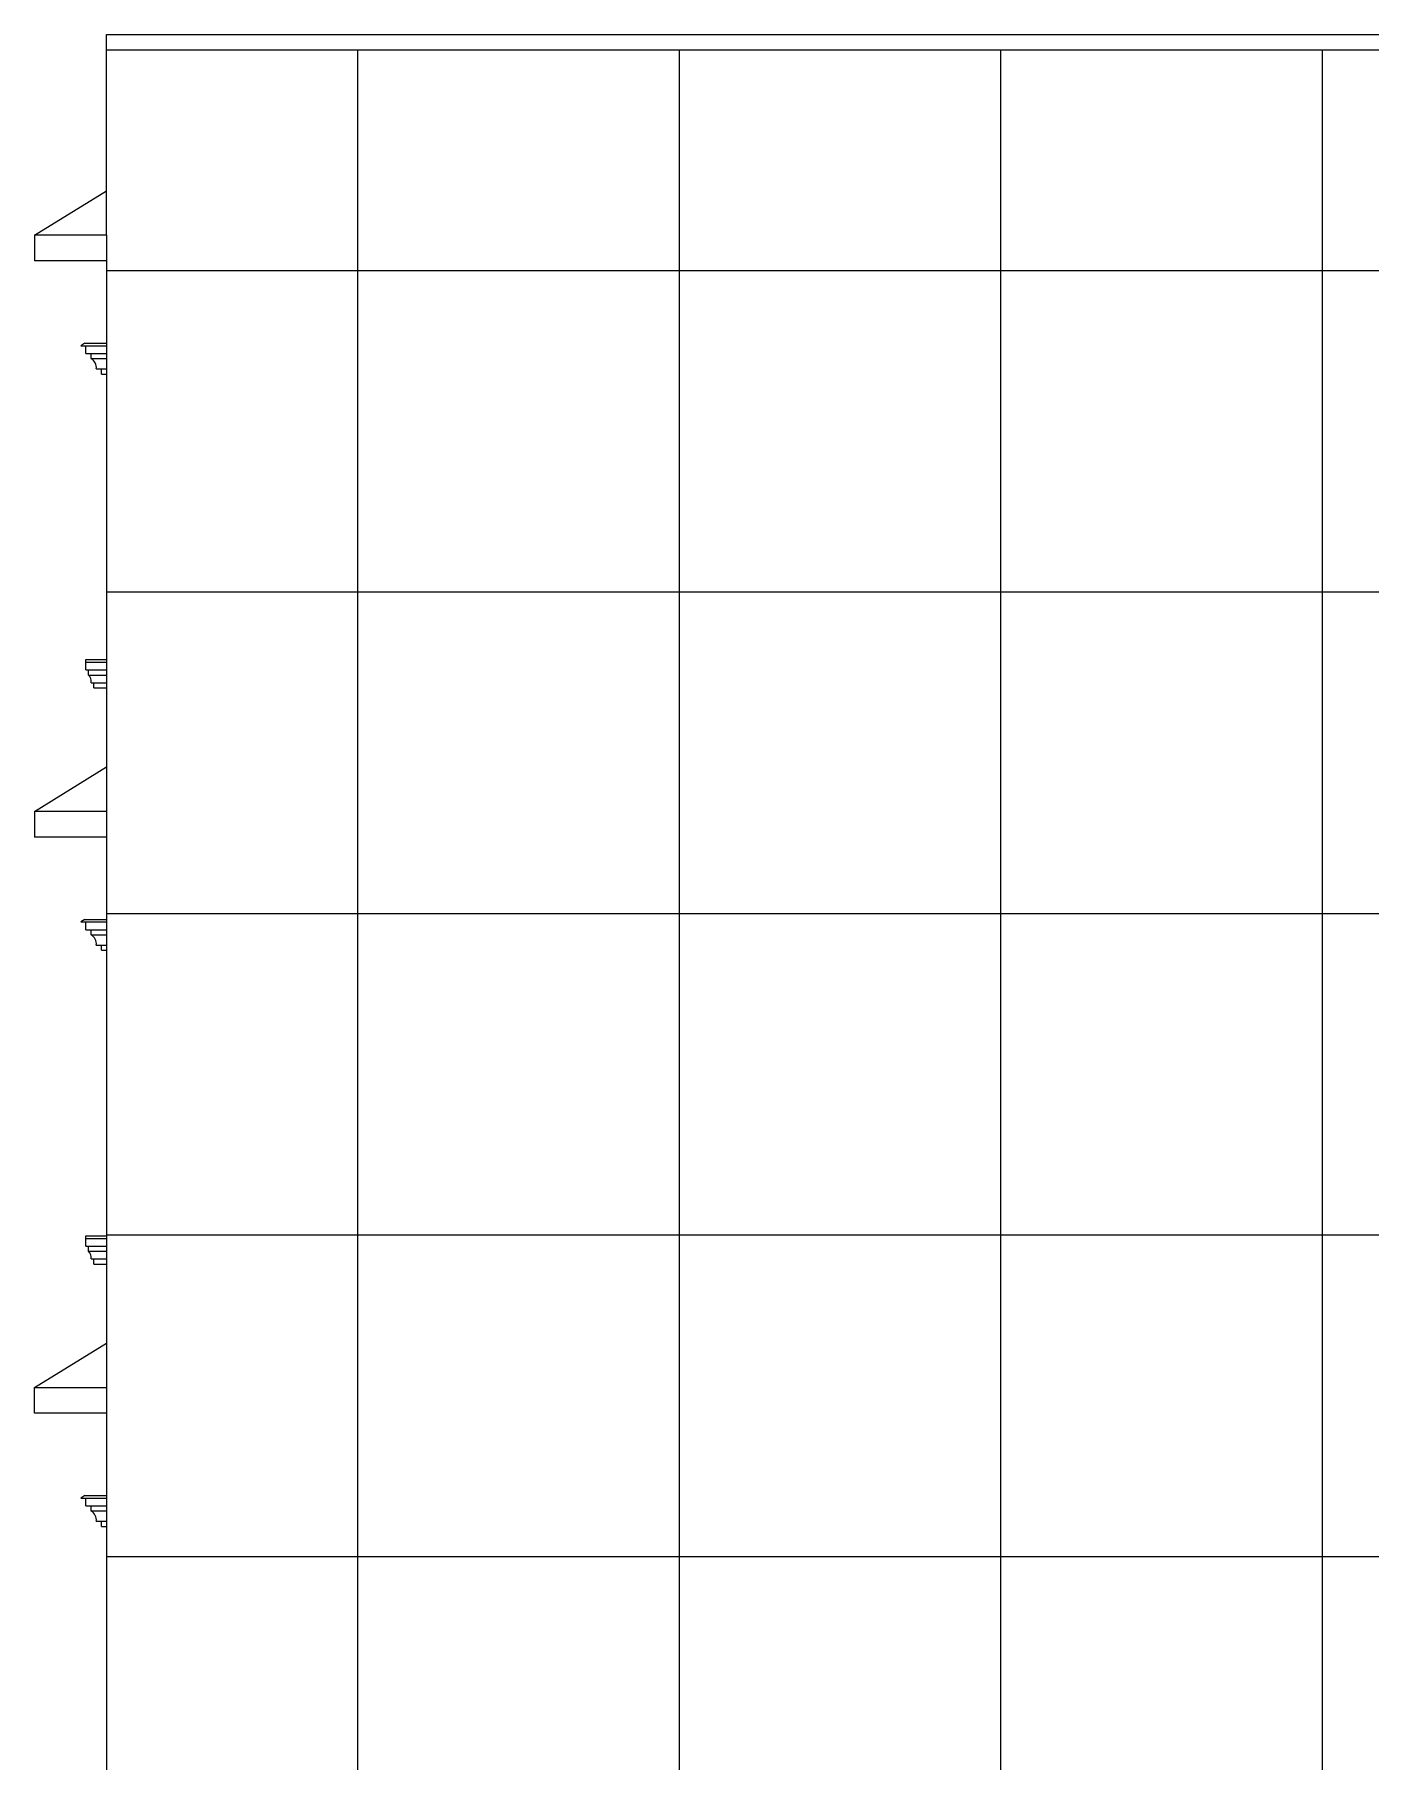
# Model space of a CAD drawing. Header units: inches. Extents: x 1397 to 20304, y -27267 to -746.
# Drawn here: x 16760.1 to 17019.9, y -23837.4 to -23501.8 of the extents above; entities that cross this region are included whole.
import ezdxf

# ---------------------------------------------------------------- set-up
doc = ezdxf.new("R2010")
doc.units = ezdxf.units.IN
doc.header["$LTSCALE"] = 17
doc.header["$MEASUREMENT"] = 0
doc.layers.add('25 BOT BAR', color=12, linetype='Continuous', lineweight=25)
doc.layers.add('OUTLINE', color=1, linetype='Continuous', lineweight=25)

msp = doc.modelspace()

# ---------------------------------------------------------------- hatches: boundary and pattern name
at = {"layer": 'OUTLINE'}
h = msp.add_hatch(dxfattribs=at)
h.set_pattern_fill('NET', color=256, scale=500)
h.set_pattern_definition([(0, (-489.537, -2672.65), (0, 62.5), []), (90, (-489.537, -2672.65), (-62.5, 4e-15), [])])
h.paths.add_polyline_path([(17234.58, -23764.76), (17234.58, -23652.76), (17234.58, -23532.13), (17234.58, -23504.76), (16774.12, -23504.76), (16774.12, -23540.76), (16774.12, -23652.76), (16774.12, -23764.76), (16774.12, -23876.76), (16774.12, -23988.76), (16774.12, -24100.76), (17234.58, -24100.76), (17234.58, -23988.76), (17234.58, -23876.76)])

# ---------------------------------------------------------------- linework, layer by layer
at = {"layer": '25 BOT BAR'}
for p, q in [((16774.12, -23501.76), (17234.58, -23501.76)), ((16774.12, -23540.76), (16774.12, -23501.76)), ((16774.12, -23504.76), (17234.58, -23504.76)), ((16916.58, -23501.76), (16960.58, -23501.76)), ((16760.12, -23540.76), (16774.12, -23532.13)), ((16774.12, -23540.76), (16760.12, -23540.76)), ((16760.12, -23540.76), (16760.12, -23545.76)), ((16774.12, -23540.76), (16774.12, -23652.76)), ((16774.12, -23545.76), (16760.12, -23545.76)), ((16769.87, -23561.76), (16769.12, -23562.26)), ((16769.87, -23561.76), (16774.12, -23561.76)), ((16769.12, -23562.26), (16774.12, -23562.26)), ((16770.12, -23563.76), (16770.12, -23562.26)), ((16770.12, -23563.76), (16774.12, -23563.76)), ((16771.12, -23564.76), (16771.12, -23563.76)), ((16771.12, -23564.76), (16774.12, -23564.76)), ((16772.12, -23566.76), (16774.12, -23566.76)), ((16773.12, -23567.76), (16773.12, -23566.76)), ((16773.12, -23567.76), (16774.12, -23567.76)), ((16770.12, -23623.26), (16774.12, -23623.26)), ((16770.12, -23623.76), (16770.12, -23623.26)), ((16770.12, -23625.26), (16770.12, -23623.76)), ((16770.12, -23623.76), (16774.12, -23623.76)), ((16770.12, -23625.26), (16774.12, -23625.26)), ((16770.62, -23626.26), (16770.62, -23625.26)), ((16770.62, -23626.26), (16774.12, -23626.26)), ((16771.12, -23627.76), (16774.12, -23627.76)), ((16771.62, -23628.76), (16771.62, -23627.76)), ((16771.62, -23628.76), (16774.12, -23628.76)), ((16760.12, -23652.76), (16774.12, -23644.13)), ((16774.12, -23652.76), (16760.12, -23652.76)), ((16760.12, -23652.76), (16760.12, -23657.76)), ((16774.12, -23652.76), (16774.12, -23764.76)), ((16774.12, -23657.76), (16760.12, -23657.76)), ((16769.87, -23673.76), (16769.12, -23674.26)), ((16769.12, -23674.26), (16774.12, -23674.26)), ((16769.87, -23673.76), (16774.12, -23673.76)), ((16770.12, -23675.76), (16770.12, -23674.26)), ((16770.12, -23675.76), (16774.12, -23675.76)), ((16771.12, -23676.76), (16771.12, -23675.76)), ((16771.12, -23676.76), (16774.12, -23676.76)), ((16772.12, -23678.76), (16774.12, -23678.76)), ((16773.12, -23679.76), (16773.12, -23678.76)), ((16773.12, -23679.76), (16774.12, -23679.76)), ((16770.12, -23735.26), (16774.12, -23735.26)), ((16770.12, -23735.76), (16770.12, -23735.26)), ((16770.12, -23737.26), (16770.12, -23735.76)), ((16770.12, -23735.76), (16774.12, -23735.76)), ((16770.12, -23737.26), (16774.12, -23737.26)), ((16770.62, -23738.26), (16770.62, -23737.26)), ((16770.62, -23738.26), (16774.12, -23738.26)), ((16771.12, -23739.76), (16774.12, -23739.76)), ((16771.62, -23740.76), (16771.62, -23739.76)), ((16771.62, -23740.76), (16774.12, -23740.76)), ((16760.12, -23764.76), (16774.12, -23756.13)), ((16760.12, -23764.76), (16774.12, -23764.76)), ((16760.12, -23769.76), (16760.12, -23764.76)), ((16774.12, -23764.76), (16774.12, -23876.76)), ((16774.12, -23769.76), (16760.12, -23769.76)), ((16769.87, -23785.76), (16769.12, -23786.26)), ((16769.12, -23786.26), (16774.12, -23786.26)), ((16769.87, -23785.76), (16774.12, -23785.76)), ((16770.12, -23787.76), (16770.12, -23786.26)), ((16770.12, -23787.76), (16774.12, -23787.76)), ((16771.12, -23788.76), (16771.12, -23787.76)), ((16771.12, -23788.76), (16774.12, -23788.76)), ((16772.12, -23790.76), (16774.12, -23790.76)), ((16773.12, -23791.76), (16773.12, -23790.76)), ((16773.12, -23791.76), (16774.12, -23791.76))]:
    msp.add_line(p, q, dxfattribs=at)
for centre, radius, start, end in [((16770.21, -23566.47), 1.93, 351.2663, 61.8638), ((16769.68, -23627.41), 1.48, 346.2102, 50.6596), ((16770.21, -23678.47), 1.93, 351.2663, 61.8638), ((16769.68, -23739.41), 1.48, 346.2102, 50.6596), ((16770.21, -23790.47), 1.93, 351.2663, 61.8638)]:
    msp.add_arc(centre, radius, start, end, dxfattribs=at)

doc.saveas('drawing.dxf')
